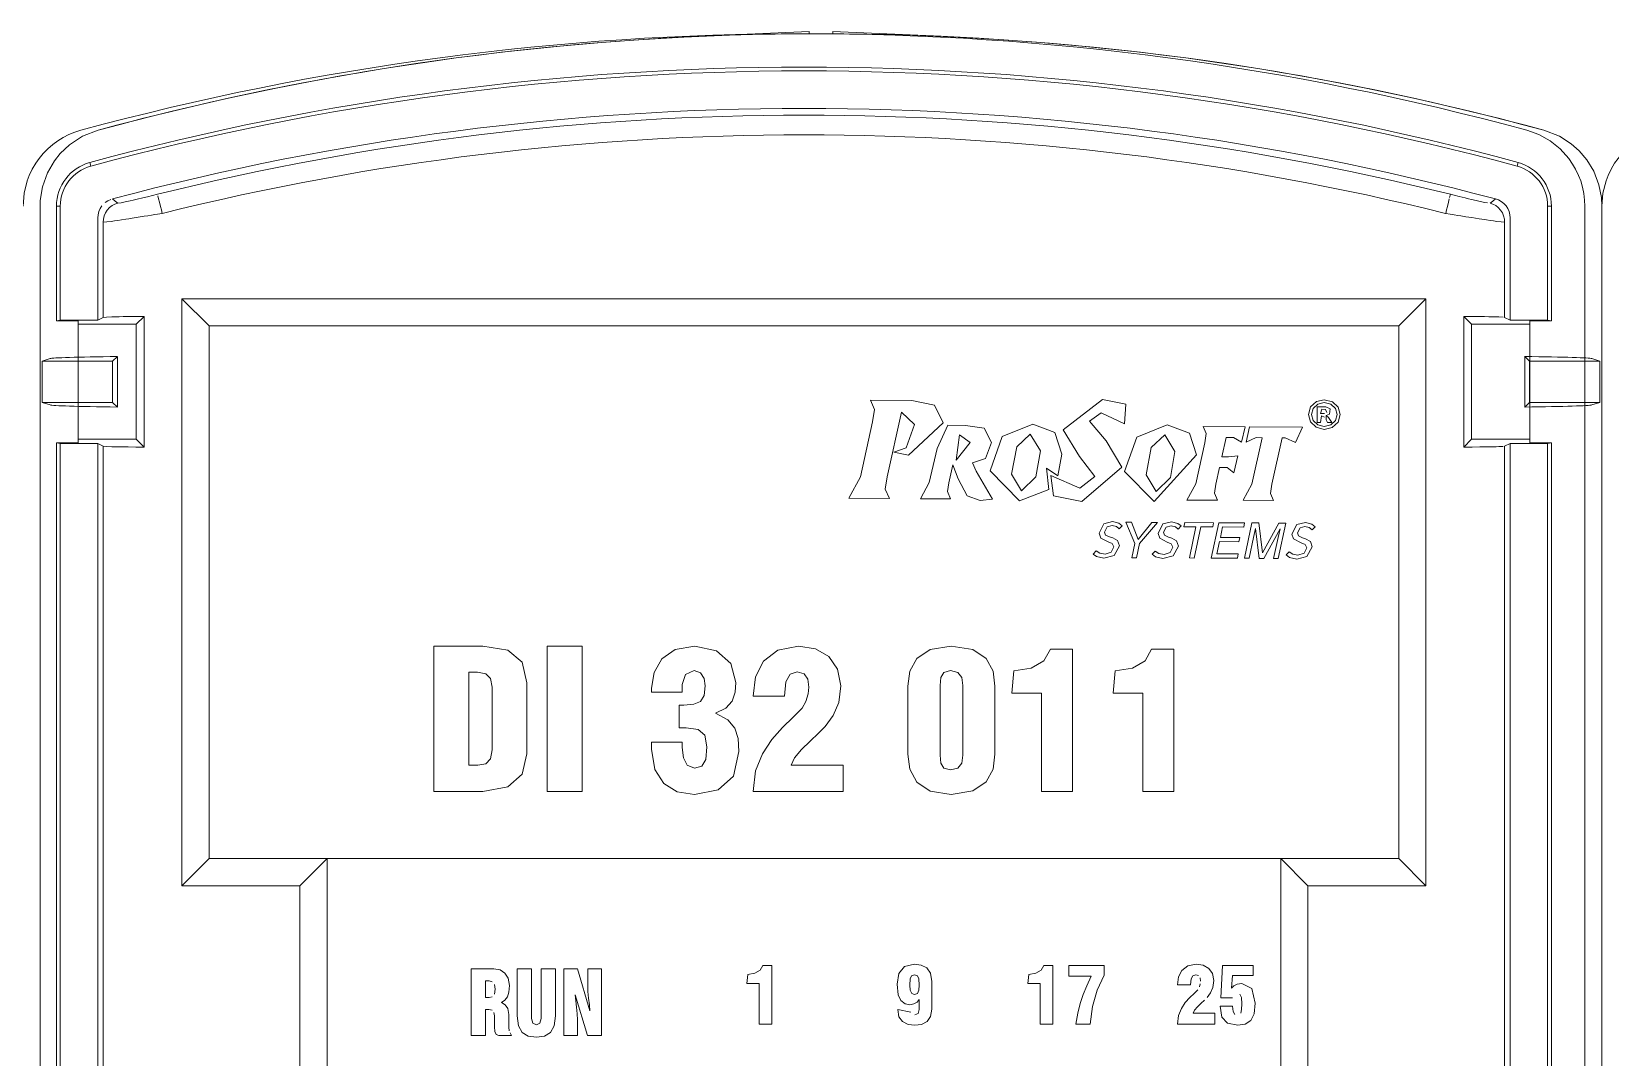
# Model space of a CAD drawing. Header units: millimetres. Extents: x -6000 to 26000, y -6000 to 26000.
# Drawn here: x 119.87 to 125.45, y -4531.38 to -4527.75 of the extents above; entities that cross this region are included whole.
import ezdxf

# ---------------------------------------------------------------- set-up
doc = ezdxf.new("R2010")
doc.units = ezdxf.units.MM
doc.header["$MEASUREMENT"] = 0
doc.layers.add('Чертеж и Рисунок_Ном._пера__1', color=7, linetype='Continuous', lineweight=15)
doc.layers.add('Чертеж и Рисунок_Ном._пера__7', color=7, linetype='Continuous', lineweight=15)

msp = doc.modelspace()

# ---------------------------------------------------------------- linework, layer by layer
at = {"layer": 'Чертеж и Рисунок_Ном._пера__1', "color": 7, "linetype": 'Continuous', "lineweight": 15, "flags": 128}
for points in [[(123.0639, -4529.068), (122.9846, -4529.0518), (122.8379, -4529.051), (122.8518, -4529.0838), (122.8454, -4529.1274), (122.8023, -4529.3214), (122.7611, -4529.3975), (122.9048, -4529.3982), (122.8905, -4529.3654), (122.8974, -4529.3219), (122.9474, -4529.0932)], [(123.7406, -4529.0655), (123.6579, -4529.0487), (123.5197, -4529.1556), (123.5776, -4529.2505)], [(124.3941, -4529.0749), (124.4151, -4529.0558)], [(124.3941, -4529.0749), (124.4151, -4529.0558)], [(124.4151, -4529.0558), (124.4428, -4529.0492)], [(124.4151, -4529.0558), (124.4428, -4529.0492)], [(124.4428, -4529.0595), (124.4201, -4529.065)], [(124.4428, -4529.0595), (124.4201, -4529.065)], [(124.4428, -4529.0492), (124.4711, -4529.0563)], [(124.4428, -4529.0492), (124.4711, -4529.0563)], [(124.4653, -4529.065), (124.4428, -4529.0595)], [(124.4653, -4529.065), (124.4428, -4529.0595)], [(124.4711, -4529.0563), (124.4916, -4529.0755)], [(124.4711, -4529.0563), (124.4916, -4529.0755)], [(122.9207, -4529.2348), (122.9727, -4529.2454), (123.0946, -4529.1306), (123.0639, -4529.068)], [(122.9474, -4529.0932), (122.9935, -4529.137), (122.9643, -4529.2191)], [(123.6713, -4529.1945), (123.6123, -4529.1253), (123.6535, -4529.0953)], [(123.6535, -4529.0953), (123.7367, -4529.1343), (123.7406, -4529.0655)], [(124.3939, -4529.1275), (124.3864, -4529.1014), (124.3941, -4529.0749)], [(124.3939, -4529.1275), (124.3864, -4529.1014), (124.3941, -4529.0749)], [(124.4037, -4529.0803), (124.3975, -4529.1015), (124.4036, -4529.1228), (124.4204, -4529.1384)], [(124.4037, -4529.0803), (124.3975, -4529.1015), (124.4036, -4529.1228), (124.4204, -4529.1384)], [(124.4201, -4529.065), (124.4037, -4529.0803)], [(124.4201, -4529.065), (124.4037, -4529.0803)], [(124.4172, -4529.1295), (124.4172, -4529.0739), (124.4293, -4529.0739), (124.4485, -4529.0741), (124.4636, -4529.0817)], [(124.4172, -4529.1295), (124.4172, -4529.0739), (124.4293, -4529.0739), (124.4485, -4529.0741), (124.4636, -4529.0817)], [(124.443, -4529.111), (124.4324, -4529.1067), (124.4293, -4529.1296), (124.4172, -4529.1295)], [(124.443, -4529.111), (124.4324, -4529.1067), (124.4293, -4529.1296), (124.4172, -4529.1295)], [(124.4474, -4529.0835), (124.4342, -4529.0827), (124.4293, -4529.098)], [(124.4474, -4529.0835), (124.4342, -4529.0827), (124.4293, -4529.098)], [(124.4293, -4529.098), (124.4435, -4529.098)], [(124.4293, -4529.098), (124.4435, -4529.098)], [(124.4515, -4529.0946), (124.4474, -4529.0835)], [(124.4515, -4529.0946), (124.4474, -4529.0835)], [(124.4612, -4529.1005), (124.4496, -4529.1053)], [(124.4612, -4529.1005), (124.4496, -4529.1053)], [(124.4636, -4529.0817), (124.4612, -4529.1005)], [(124.4636, -4529.0817), (124.4612, -4529.1005)], [(124.482, -4529.0806), (124.4653, -4529.065)], [(124.482, -4529.0806), (124.4653, -4529.065)], [(124.4657, -4529.1385), (124.4823, -4529.1229), (124.4883, -4529.102), (124.482, -4529.0806)], [(124.4657, -4529.1385), (124.4823, -4529.1229), (124.4883, -4529.102), (124.482, -4529.0806)], [(124.4916, -4529.0755), (124.4991, -4529.102), (124.4915, -4529.1283)], [(124.4916, -4529.0755), (124.4991, -4529.102), (124.4915, -4529.1283)], [(123.2398, -4529.15), (123.174, -4529.14), (123.1119, -4529.1397), (123.0734, -4529.222), (123.0455, -4529.3422), (123.0146, -4529.3993), (123.1209, -4529.3998), (123.1101, -4529.3741), (123.115, -4529.3426), (123.1295, -4529.2791), (123.1484, -4529.329), (123.18, -4529.389)], [(123.2443, -4529.257), (123.2662, -4529.2006), (123.2398, -4529.15)], [(123.4904, -4529.1646), (123.4116, -4529.136), (123.3039, -4529.1789)], [(123.3551, -4529.2163), (123.4031, -4529.1708)], [(123.4031, -4529.1708), (123.4391, -4529.2297), (123.4228, -4529.3225)], [(123.4604, -4529.2916), (123.5006, -4529.3183), (123.5149, -4529.2413), (123.4904, -4529.1646)], [(123.7794, -4529.1813), (123.7367, -4529.3029), (123.8411, -4529.4087), (123.9905, -4529.2437), (123.966, -4529.167)], [(123.8872, -4529.1383), (123.7794, -4529.1813)], [(123.8307, -4529.2187), (123.8787, -4529.1732)], [(123.8787, -4529.1732), (123.9147, -4529.2321), (123.8984, -4529.3249)], [(123.966, -4529.167), (123.8872, -4529.1383)], [(124.4144, -4529.1469), (124.3939, -4529.1275)], [(124.4144, -4529.1469), (124.3939, -4529.1275)], [(124.4428, -4529.1541), (124.4144, -4529.1469)], [(124.4428, -4529.1541), (124.4144, -4529.1469)], [(124.4204, -4529.1384), (124.4428, -4529.144)], [(124.4204, -4529.1384), (124.4428, -4529.144)], [(124.4428, -4529.144), (124.4657, -4529.1385)], [(124.4428, -4529.144), (124.4657, -4529.1385)], [(124.4709, -4529.1473), (124.4428, -4529.1541)], [(124.4709, -4529.1473), (124.4428, -4529.1541)], [(124.4915, -4529.1283), (124.4709, -4529.1473)], [(124.4915, -4529.1283), (124.4709, -4529.1473)], [(122.9643, -4529.2191), (122.9207, -4529.2348)], [(123.3039, -4529.1789), (123.2611, -4529.3006), (123.3655, -4529.4063), (123.4684, -4529.3668), (123.4604, -4529.2916)], [(123.4228, -4529.3225), (123.3726, -4529.3714), (123.3369, -4529.3125), (123.3551, -4529.2163)], [(123.5776, -4529.2505), (123.6317, -4529.3206), (123.5786, -4529.3625), (123.4761, -4529.3173), (123.4855, -4529.3887), (123.5856, -4529.4092), (123.7268, -4529.2879), (123.6713, -4529.1945)], [(123.8482, -4529.3737), (123.8125, -4529.3149), (123.8307, -4529.2187)], [(123.2123, -4529.3022), (123.1982, -4529.2724), (123.2443, -4529.257)], [(123.2699, -4529.4006), (123.2123, -4529.3022)], [(123.8984, -4529.3249), (123.8482, -4529.3737)], [(123.18, -4529.389), (123.2264, -4529.4056)], [(123.2264, -4529.4056), (123.2699, -4529.4006)], [(123.6929, -4529.5581), (123.6787, -4529.5522), (123.6521, -4529.5383), (123.6462, -4529.5215), (123.6637, -4529.4877)], [(123.6637, -4529.4877), (123.6935, -4529.4798)], [(123.6747, -4529.4993), (123.6653, -4529.5171), (123.6694, -4529.5277)], [(123.7074, -4529.4979), (123.6922, -4529.4941), (123.6747, -4529.4993)], [(123.6935, -4529.4798), (123.7167, -4529.4854)], [(123.7167, -4529.4854), (123.7281, -4529.4948), (123.7172, -4529.5056), (123.7074, -4529.4979)], [(123.9016, -4529.5592), (123.8873, -4529.5532), (123.8607, -4529.5393), (123.8548, -4529.5225), (123.8723, -4529.4887)], [(123.8723, -4529.4887), (123.9021, -4529.4808), (123.9253, -4529.4865), (123.9367, -4529.4958), (123.9258, -4529.5066), (123.916, -4529.4989)], [(123.8834, -4529.5004), (123.8739, -4529.5182), (123.878, -4529.5287)], [(123.916, -4529.4989), (123.9009, -4529.4951), (123.8834, -4529.5004)], [(124.3343, -4529.5417), (124.3284, -4529.5249), (124.3459, -4529.4911)], [(124.3459, -4529.4911), (124.3757, -4529.4832), (124.3989, -4529.4889)], [(124.3569, -4529.5028), (124.3475, -4529.5205), (124.3516, -4529.5311)], [(124.3744, -4529.4975), (124.3569, -4529.5028)], [(124.3896, -4529.5013), (124.3744, -4529.4975)], [(124.3989, -4529.4889), (124.4103, -4529.4982), (124.3994, -4529.509), (124.3896, -4529.5013)], [(123.6694, -4529.5277), (123.6831, -4529.5342), (123.6946, -4529.5376), (123.7113, -4529.5472), (123.7181, -4529.5658), (123.6992, -4529.5997)], [(123.6894, -4529.5888), (123.6983, -4529.5692), (123.6929, -4529.5581)], [(123.878, -4529.5287), (123.8918, -4529.5352), (123.9032, -4529.5387), (123.92, -4529.5482)], [(123.898, -4529.5899), (123.9069, -4529.5703), (123.9016, -4529.5592)], [(123.92, -4529.5482), (123.9267, -4529.5668), (123.9078, -4529.6008)], [(124.3751, -4529.5616), (124.3609, -4529.5556), (124.3343, -4529.5417)], [(124.3516, -4529.5311), (124.3653, -4529.5376), (124.3767, -4529.541), (124.3935, -4529.5506)], [(124.3716, -4529.5922), (124.3805, -4529.5726), (124.3751, -4529.5616)], [(124.3935, -4529.5506), (124.4003, -4529.5692), (124.3814, -4529.6032)], [(123.6378, -4529.6035), (123.6251, -4529.5949), (123.6362, -4529.5834)], [(123.6362, -4529.5834), (123.649, -4529.5922)], [(123.6992, -4529.5997), (123.6637, -4529.6096), (123.6378, -4529.6035)], [(123.649, -4529.5922), (123.6674, -4529.596)], [(123.6674, -4529.596), (123.6894, -4529.5888)], [(123.8464, -4529.6046), (123.8338, -4529.5959), (123.8448, -4529.5844)], [(123.8448, -4529.5844), (123.8577, -4529.5932)], [(123.9078, -4529.6008), (123.8723, -4529.6106), (123.8464, -4529.6046)], [(123.8577, -4529.5932), (123.8761, -4529.597)], [(123.8761, -4529.597), (123.898, -4529.5899)], [(124.3459, -4529.613), (124.32, -4529.607), (124.3073, -4529.5983), (124.3184, -4529.5868)], [(124.3184, -4529.5868), (124.3312, -4529.5956)], [(124.3312, -4529.5956), (124.3496, -4529.5994)], [(124.3814, -4529.6032), (124.3459, -4529.613)], [(124.3496, -4529.5994), (124.3716, -4529.5922)]]:
    msp.add_lwpolyline(points, dxfattribs=at)
for points in [[(124.4496, -4529.1053), (124.4579, -4529.1117), (124.4693, -4529.1298), (124.4543, -4529.1297), (124.4493, -4529.1206)], [(124.4496, -4529.1053), (124.4579, -4529.1117), (124.4693, -4529.1298), (124.4543, -4529.1297), (124.4493, -4529.1206)], [(123.141, -4529.2628), (123.1529, -4529.1733), (123.1904, -4529.201)], [(124.163, -4529.1449), (124.0145, -4529.1442), (124.0249, -4529.1687), (124.02, -4529.2014), (123.9881, -4529.3469), (123.9568, -4529.404), (124.0646, -4529.4045), (124.0542, -4529.38), (124.059, -4529.3473), (124.0717, -4529.2894), (124.0988, -4529.2895), (124.1226, -4529.3075), (124.1364, -4529.2481), (124.1044, -4529.2513), (124.0802, -4529.2512), (124.0958, -4529.1829), (124.1215, -4529.183), (124.1498, -4529.1995)], [(124.3656, -4529.1459), (124.3404, -4529.2004), (124.3044, -4529.1839), (124.2941, -4529.1838), (124.2576, -4529.3483), (124.2528, -4529.381), (124.2632, -4529.4055), (124.1555, -4529.405), (124.1867, -4529.3479), (124.2231, -4529.1835), (124.202, -4529.1834), (124.1659, -4529.1996), (124.1784, -4529.145)], [(123.7608, -4529.4827), (123.7841, -4529.543), (123.8328, -4529.483), (123.8526, -4529.4831), (123.7895, -4529.5577), (123.7788, -4529.608), (123.7619, -4529.6079), (123.7726, -4529.5576), (123.7412, -4529.4826)], [(123.9824, -4529.609), (123.9655, -4529.6089), (123.9889, -4529.4988), (123.9465, -4529.4986), (123.9496, -4529.4836), (124.0514, -4529.4841), (124.0483, -4529.4991), (124.0058, -4529.4989)], [(124.1354, -4529.6098), (124.0429, -4529.6093), (124.0695, -4529.4842), (124.1607, -4529.4847), (124.1576, -4529.4997), (124.0833, -4529.4993), (124.0753, -4529.536), (124.1438, -4529.5363), (124.1407, -4529.5513), (124.0722, -4529.551), (124.0629, -4529.5944), (124.1385, -4529.5948)], [(124.2109, -4529.4849), (124.224, -4529.5909), (124.2825, -4529.4853), (124.3065, -4529.4854), (124.2799, -4529.6105), (124.2635, -4529.6104), (124.2792, -4529.5365), (124.2865, -4529.5053), (124.2285, -4529.6102), (124.2118, -4529.6102), (124.199, -4529.5049), (124.1923, -4529.5361), (124.1766, -4529.61), (124.1602, -4529.6099), (124.1868, -4529.4848)]]:
    msp.add_lwpolyline(points, close=True, dxfattribs=at)
at = {"layer": 'Чертеж и Рисунок_Ном._пера__7', "color": 7, "linetype": 'Continuous', "lineweight": 15}
for p, q in [((122.2384, -4527.7641), (122.6213, -4527.7473)), ((122.6213, -4527.7473), (122.6213, -4527.7549)), ((122.7048, -4527.7473), (123.0878, -4527.7641)), ((122.7048, -4527.7549), (122.7048, -4527.7473)), ((120.0778, -4528.2103), (120.0813, -4528.2232)), ((125.1277, -4528.2103), (125.1241, -4528.2232)), ((119.9019, -4534.9602), (119.9019, -4528.3644)), ((119.9019, -4534.9602), (119.9019, -4528.3647)), ((119.9598, -4528.7704), (119.9598, -4528.3647)), ((119.9732, -4528.3647), (119.9598, -4528.3647)), ((119.9732, -4528.3647), (119.9732, -4528.7677)), ((125.2322, -4528.3647), (125.2322, -4528.7677)), ((125.2322, -4528.3647), (125.2456, -4528.3647)), ((125.2456, -4528.3647), (125.2456, -4528.7704)), ((125.3639, -4534.9602), (125.3639, -4528.3644)), ((125.4242, -4528.3644), (125.4242, -4534.9602)), ((125.4242, -4528.3644), (125.4242, -4534.9602)), ((125.4242, -4534.9184), (125.4242, -4528.3647)), ((120.1059, -4528.7677), (120.1059, -4528.4063)), ((120.1251, -4528.4211), (120.1251, -4528.7581)), ((125.0804, -4528.7581), (125.0804, -4528.4211)), ((125.0996, -4528.7677), (125.0996, -4528.4063)), ((120.4033, -4528.6921), (124.8022, -4528.6921)), ((120.4033, -4528.6921), (120.4997, -4528.7884)), ((120.4033, -4530.768), (120.4033, -4528.6921)), ((124.7058, -4528.7884), (124.8022, -4528.6921)), ((124.8022, -4528.6921), (124.8022, -4530.768)), ((119.9732, -4528.7677), (119.9598, -4528.7704)), ((120.0363, -4528.7704), (119.9598, -4528.7704)), ((120.1059, -4528.7677), (119.9732, -4528.7677)), ((120.0363, -4528.7826), (120.0363, -4528.7704)), ((120.2421, -4528.7826), (120.0363, -4528.7826)), ((120.0363, -4529.189), (120.0363, -4528.7826)), ((120.1251, -4528.7581), (120.1059, -4528.7677)), ((120.2421, -4528.7826), (120.2699, -4528.7548)), ((120.2421, -4528.7826), (120.2421, -4529.189)), ((120.2699, -4528.7548), (120.2699, -4529.2169)), ((124.9355, -4529.2169), (124.9355, -4528.7548)), ((124.9355, -4528.7548), (124.9634, -4528.7826)), ((124.9634, -4528.7826), (125.1691, -4528.7826)), ((124.9634, -4529.189), (124.9634, -4528.7826)), ((125.0996, -4528.7677), (125.0804, -4528.7581)), ((125.2322, -4528.7677), (125.0996, -4528.7677)), ((125.1691, -4528.7704), (125.1691, -4528.7826)), ((125.2456, -4528.7704), (125.1691, -4528.7704)), ((125.1691, -4528.7826), (125.1691, -4529.189)), ((125.2456, -4528.7704), (125.2322, -4528.7677)), ((124.7058, -4528.7884), (120.4997, -4528.7884)), ((120.4997, -4528.7884), (120.4997, -4530.6716)), ((124.7058, -4530.6716), (124.7058, -4528.7884)), ((120.1583, -4528.9131), (120.175, -4528.8964)), ((120.175, -4528.8964), (120.175, -4529.0752)), ((125.1512, -4528.8964), (125.1512, -4529.0752)), ((125.1512, -4528.8964), (125.1679, -4528.9131)), ((119.9092, -4528.9131), (119.937, -4528.9039)), ((119.9092, -4528.9131), (119.9092, -4529.0585)), ((120.1583, -4528.9131), (119.9092, -4528.9131)), ((120.1583, -4528.9131), (120.1583, -4529.0585)), ((125.4169, -4528.9131), (125.1679, -4528.9131)), ((125.1679, -4529.0585), (125.1679, -4528.9131)), ((125.4169, -4528.9131), (125.3892, -4528.9039)), ((125.4169, -4528.9131), (125.4169, -4529.0585)), ((119.937, -4529.0678), (119.9092, -4529.0585)), ((119.9092, -4529.0585), (120.1583, -4529.0585)), ((120.1583, -4529.0585), (120.175, -4529.0752)), ((125.1679, -4529.0585), (125.1512, -4529.0752)), ((125.1679, -4529.0585), (125.4169, -4529.0585)), ((125.3892, -4529.0678), (125.4169, -4529.0585)), ((119.9598, -4529.2013), (119.9598, -4533.7919)), ((119.9732, -4529.2039), (119.9598, -4529.2013)), ((120.0363, -4529.2013), (119.9598, -4529.2013)), ((120.1059, -4529.2039), (119.9732, -4529.2039)), ((119.9732, -4529.2039), (119.9732, -4533.7892)), ((120.2421, -4529.189), (120.0363, -4529.189)), ((120.0363, -4529.189), (120.0363, -4529.2013)), ((120.1059, -4529.2039), (120.1251, -4529.2135)), ((120.1059, -4533.7892), (120.1059, -4529.2039)), ((120.1251, -4529.2135), (120.1251, -4533.7796)), ((120.2699, -4529.2169), (120.2421, -4529.189)), ((124.9355, -4529.2169), (124.9634, -4529.189)), ((124.9634, -4529.189), (125.1691, -4529.189)), ((125.0996, -4529.2039), (125.0804, -4529.2135)), ((125.0804, -4533.7796), (125.0804, -4529.2135)), ((125.2322, -4529.2039), (125.0996, -4529.2039)), ((125.0996, -4533.7892), (125.0996, -4529.2039)), ((125.1691, -4529.2013), (125.1691, -4529.189)), ((125.2456, -4529.2013), (125.1691, -4529.2013)), ((125.2456, -4529.2013), (125.2322, -4529.2039)), ((125.2322, -4533.7892), (125.2322, -4529.2039)), ((125.2456, -4529.2013), (125.2456, -4533.7919)), ((120.4033, -4530.768), (120.4997, -4530.6716)), ((120.4997, -4530.6716), (120.917, -4530.6716)), ((120.7249, -4530.6716), (124.4806, -4530.6716)), ((120.8206, -4530.768), (120.917, -4530.6716)), ((120.917, -4530.6716), (120.917, -4534.5664)), ((120.917, -4530.6716), (124.2885, -4530.6716)), ((124.2885, -4530.6716), (124.7058, -4530.6716)), ((124.2885, -4530.6716), (124.3849, -4530.768)), ((124.2885, -4534.5664), (124.2885, -4530.6716)), ((124.7058, -4530.6716), (124.8022, -4530.768)), ((120.8206, -4530.768), (120.4033, -4530.768)), ((120.8206, -4534.6628), (120.8206, -4530.768)), ((124.8022, -4530.768), (124.3849, -4530.768)), ((124.3849, -4530.768), (124.3849, -4534.6628))]:
    msp.add_line(p, q, dxfattribs=at)
at = {"layer": 'Чертеж и Рисунок_Ном._пера__7', "color": 7, "linetype": 'Continuous', "lineweight": 15, "flags": 128}
for points in [[(120.0465, -4528.0963), (120.0249, -4528.1032), (120.0039, -4528.1117), (119.9836, -4528.122), (119.9643, -4528.1339), (119.9473, -4528.1463), (119.929, -4528.1621), (119.9131, -4528.1783), (119.8986, -4528.1958), (119.8865, -4528.213), (119.8742, -4528.2338), (119.8637, -4528.2558), (119.8562, -4528.2755), (119.8453, -4528.3193), (119.8416, -4528.3644)], [(120.1068, -4528.0963), (120.0524, -4528.1175), (120.0064, -4528.1473), (119.9734, -4528.1783), (119.953, -4528.2039), (119.9278, -4528.2473), (119.9104, -4528.2964), (119.9027, -4528.3445), (119.9019, -4528.3644)], [(125.159, -4528.0963), (125.2016, -4528.1118), (125.2412, -4528.1339), (125.2766, -4528.1622), (125.3069, -4528.1958), (125.3207, -4528.2157), (125.3313, -4528.2338), (125.3418, -4528.2558), (125.3493, -4528.2755), (125.3556, -4528.2973), (125.3602, -4528.3195), (125.3631, -4528.3435), (125.3639, -4528.3644)], [(125.2193, -4528.0963), (125.2742, -4528.1177), (125.3156, -4528.144), (125.3437, -4528.1688), (125.3713, -4528.2012), (125.3955, -4528.2413), (125.4139, -4528.2894), (125.4226, -4528.3345), (125.4242, -4528.3644)], [(125.6291, -4528.0963), (125.6075, -4528.1032), (125.5865, -4528.1117), (125.5663, -4528.122), (125.5469, -4528.1339), (125.5299, -4528.1463), (125.5116, -4528.1621), (125.4957, -4528.1783), (125.4812, -4528.1958), (125.4691, -4528.213), (125.4568, -4528.2338), (125.4463, -4528.2558), (125.4388, -4528.2755), (125.4279, -4528.3193), (125.4242, -4528.3644)], [(120.1768, -4528.3539), (120.1672, -4528.3465), (120.1575, -4528.3391)], [(120.1768, -4528.3539), (120.1891, -4528.3525), (120.2032, -4528.3497), (120.2201, -4528.346), (120.2309, -4528.3435), (120.2457, -4528.3401), (120.2649, -4528.3355), (120.2819, -4528.3314), (120.2993, -4528.3271), (120.3168, -4528.3228)], [(120.3208, -4528.3387), (120.3182, -4528.3282)], [(120.3336, -4528.3902), (120.3306, -4528.3782), (120.3276, -4528.3659), (120.3237, -4528.3503), (120.3208, -4528.3387)], [(124.8847, -4528.3387), (124.8818, -4528.3503), (124.8779, -4528.3659), (124.8749, -4528.3782), (124.8719, -4528.3902)], [(124.8886, -4528.3228), (124.8857, -4528.3346)], [(124.8886, -4528.3228), (124.9017, -4528.326), (124.9196, -4528.3304), (124.9298, -4528.3329), (124.9405, -4528.3355), (124.9526, -4528.3384), (124.9631, -4528.3408), (124.9793, -4528.3446), (124.9941, -4528.3479), (125.0098, -4528.3513), (125.02, -4528.3532)], [(125.048, -4528.3391), (125.0383, -4528.3465), (125.0287, -4528.3539)], [(125.048, -4528.3391), (125.0586, -4528.3429), (125.0686, -4528.3484), (125.0775, -4528.3555), (125.0852, -4528.3639), (125.0914, -4528.3735), (125.0959, -4528.3839), (125.0986, -4528.395), (125.0996, -4528.4063)], [(120.1059, -4528.4063), (120.1068, -4528.395), (120.1096, -4528.3839), (120.1141, -4528.3735), (120.1203, -4528.3639)], [(120.1251, -4528.4211), (120.1259, -4528.4103), (120.1286, -4528.3993), (120.1332, -4528.3886), (120.1395, -4528.3787), (120.1475, -4528.37), (120.1566, -4528.3629), (120.1666, -4528.3575), (120.1768, -4528.3539)], [(120.1251, -4528.4211), (120.1378, -4528.4204), (120.1533, -4528.4185), (120.1645, -4528.4169), (120.1768, -4528.4152), (120.1896, -4528.4133), (120.2056, -4528.4108), (120.2158, -4528.4093), (120.2276, -4528.4074), (120.241, -4528.4053), (120.2563, -4528.4028), (120.27, -4528.4006), (120.2832, -4528.3985), (120.2956, -4528.3965), (120.3071, -4528.3946), (120.3174, -4528.3929), (120.3336, -4528.3902)], [(120.1319, -4528.3521), (120.1414, -4528.3457), (120.1517, -4528.341)], [(124.8719, -4528.3902), (124.8876, -4528.3928), (124.9019, -4528.3952), (124.9148, -4528.3973), (124.926, -4528.3991), (124.9433, -4528.4019), (124.9644, -4528.4053), (124.9779, -4528.4074), (124.9897, -4528.4093), (124.9999, -4528.4108), (125.0158, -4528.4133), (125.0287, -4528.4152), (125.0409, -4528.4169), (125.0522, -4528.4185), (125.0677, -4528.4204), (125.0793, -4528.4212)], [(125.0804, -4528.4211), (125.0795, -4528.4103), (125.0769, -4528.3993), (125.0723, -4528.3886), (125.0659, -4528.3787), (125.058, -4528.37), (125.0488, -4528.3629), (125.0389, -4528.3575), (125.0287, -4528.3539)], [(120.1251, -4528.7581), (120.137, -4528.757), (120.1553, -4528.7563), (120.1672, -4528.756), (120.1809, -4528.7558), (120.1962, -4528.7555), (120.213, -4528.7553), (120.2404, -4528.755), (120.2699, -4528.7548)], [(124.9355, -4528.7548), (124.9651, -4528.755), (124.9925, -4528.7553), (125.0092, -4528.7555), (125.0245, -4528.7558), (125.0382, -4528.756), (125.0502, -4528.7563), (125.0603, -4528.7567), (125.0746, -4528.7574)], [(120.1251, -4529.2135), (120.137, -4529.2146), (120.1553, -4529.2153), (120.1672, -4529.2156), (120.1809, -4529.2159), (120.1962, -4529.2162), (120.213, -4529.2164), (120.2404, -4529.2167), (120.2699, -4529.2169)], [(124.9355, -4529.2169), (124.9651, -4529.2167), (124.9925, -4529.2164), (125.0092, -4529.2162), (125.0245, -4529.2159), (125.0382, -4529.2156), (125.0502, -4529.2153), (125.0603, -4529.215), (125.0746, -4529.2143)], [(121.5555, -4529.9344), (121.467, -4529.9208), (121.2946, -4529.9208), (121.2946, -4530.4342)], [(121.607, -4529.9768), (121.5555, -4529.9344)], [(122.1475, -4529.9331), (122.1, -4529.966), (122.0727, -4530.0134)], [(122.217, -4529.9208), (122.1475, -4529.9331)], [(122.293, -4529.937), (122.217, -4529.9208)], [(122.3438, -4529.9816), (122.293, -4529.937)], [(122.5101, -4529.935), (122.4602, -4529.9735)], [(122.5838, -4529.9208), (122.5101, -4529.935)], [(122.6436, -4529.9302), (122.5838, -4529.9208)], [(122.6909, -4529.9576), (122.6436, -4529.9302)], [(122.722, -4530.0016), (122.6909, -4529.9576)], [(123.049, -4529.9326), (123.0023, -4529.9642)], [(123.1229, -4529.9208), (123.049, -4529.9326)], [(123.1999, -4529.9327), (123.1229, -4529.9208)], [(123.2474, -4529.9644), (123.1999, -4529.9327)], [(123.4425, -4530.4342), (123.5526, -4530.4342), (123.5526, -4529.9316), (123.474, -4529.9316), (123.4511, -4529.9727)], [(123.8007, -4530.4342), (123.9108, -4530.4342), (123.9108, -4529.9316), (123.8322, -4529.9316), (123.8093, -4529.9727), (123.764, -4529.9989)], [(121.4183, -4530.0131), (121.4484, -4530.0131), (121.4776, -4530.0182)], [(121.4778, -4530.3367), (121.4491, -4530.3419), (121.4183, -4530.3419), (121.4183, -4530.0131)], [(121.6067, -4530.3732), (121.6235, -4530.3012), (121.6235, -4530.0509), (121.607, -4529.9768)], [(122.0727, -4530.0134), (122.064, -4530.0695), (122.064, -4530.0838), (122.1726, -4530.0838)], [(122.1841, -4530.0207), (122.2148, -4530.0073)], [(122.2148, -4530.0073), (122.2372, -4530.0152)], [(122.3594, -4530.084), (122.3621, -4530.0488), (122.3438, -4529.9816)], [(122.4602, -4529.9735), (122.4318, -4530.0297)], [(122.554, -4530.0198), (122.5788, -4530.0116)], [(122.5788, -4530.0116), (122.6037, -4530.0183)], [(122.7332, -4530.061), (122.722, -4530.0016)], [(122.9777, -4530.0092), (122.9706, -4530.0617)], [(123.0023, -4529.9642), (122.9777, -4530.0092)], [(123.0869, -4530.0311), (123.0979, -4530.0134)], [(123.0979, -4530.0134), (123.1215, -4530.0073)], [(123.1215, -4530.0073), (123.1472, -4530.0134)], [(123.1472, -4530.0134), (123.1606, -4530.0311), (123.1644, -4530.0595), (123.1644, -4530.3062), (123.1606, -4530.3347), (123.1472, -4530.3523)], [(123.2714, -4530.0095), (123.2474, -4529.9644)], [(123.2714, -4530.3557), (123.2781, -4530.3033), (123.2781, -4530.0617), (123.2714, -4530.0095)], [(123.4058, -4529.9989), (123.3453, -4530.0081), (123.3374, -4530.0874), (123.4425, -4530.0874), (123.4425, -4530.4342)], [(123.4511, -4529.9727), (123.4058, -4529.9989)], [(123.764, -4529.9989), (123.7035, -4530.0081), (123.6956, -4530.0874), (123.8007, -4530.0874), (123.8007, -4530.4342)], [(121.4776, -4530.0182), (121.4945, -4530.0351)], [(121.4945, -4530.0351), (121.4998, -4530.066), (121.4998, -4530.2876), (121.4945, -4530.3195)], [(122.1726, -4530.0838), (122.1726, -4530.0567), (122.1841, -4530.0207)], [(122.2372, -4530.0152), (122.2496, -4530.035)], [(122.2496, -4530.035), (122.2534, -4530.061), (122.2495, -4530.0958)], [(122.4318, -4530.0297), (122.4229, -4530.0974), (122.5344, -4530.0974), (122.5392, -4530.0472)], [(122.5392, -4530.0472), (122.554, -4530.0198)], [(122.6037, -4530.0183), (122.6161, -4530.037)], [(122.6161, -4530.037), (122.6195, -4530.0653)], [(122.6195, -4530.0653), (122.6174, -4530.089)], [(122.7257, -4530.12), (122.7332, -4530.061)], [(122.9706, -4530.0617), (122.9706, -4530.3033), (122.9777, -4530.3559)], [(123.0869, -4530.3347), (123.0843, -4530.3062), (123.0843, -4530.0595), (123.0869, -4530.0311)], [(122.2495, -4530.0958), (122.2365, -4530.1164), (122.2133, -4530.1263)], [(122.3271, -4530.1404), (122.3489, -4530.1152)], [(122.3489, -4530.1152), (122.3594, -4530.084)], [(122.6174, -4530.089), (122.61, -4530.1159), (122.5959, -4530.1396)], [(122.7059, -4530.1663), (122.7257, -4530.12)], [(122.2133, -4530.1263), (122.1784, -4530.1289), (122.1612, -4530.1289), (122.1612, -4530.2097), (122.1862, -4530.2097), (122.2292, -4530.2152)], [(122.2906, -4530.1575), (122.3271, -4530.1404)], [(122.3336, -4530.1808), (122.2906, -4530.1575)], [(122.3586, -4530.2102), (122.3336, -4530.1808)], [(122.5645, -4530.1714), (122.5273, -4530.2079)], [(122.5959, -4530.1396), (122.5645, -4530.1714)], [(122.6774, -4530.2054), (122.7059, -4530.1663)], [(122.2292, -4530.2152), (122.2524, -4530.2357)], [(122.2524, -4530.2357), (122.2592, -4530.2769)], [(122.3701, -4530.2471), (122.3586, -4530.2102)], [(122.5273, -4530.2079), (122.4893, -4530.2507)], [(122.5936, -4530.2864), (122.6243, -4530.2567), (122.6545, -4530.2289)], [(122.6545, -4530.2289), (122.6774, -4530.2054)], [(122.1766, -4530.3152), (122.1726, -4530.279), (122.1726, -4530.2597), (122.064, -4530.2597), (122.064, -4530.2847), (122.0753, -4530.3568)], [(122.2592, -4530.2769), (122.2554, -4530.321)], [(122.3728, -4530.2933), (122.3701, -4530.2471)], [(122.4893, -4530.2507), (122.4558, -4530.3016)], [(122.569, -4530.3156), (122.5936, -4530.2864)], [(121.4945, -4530.3195), (121.4778, -4530.3367)], [(122.1902, -4530.3422), (122.1766, -4530.3152)], [(122.2155, -4530.3527), (122.1902, -4530.3422)], [(122.2418, -4530.3453), (122.2155, -4530.3527)], [(122.2554, -4530.321), (122.2418, -4530.3453)], [(122.3538, -4530.3803), (122.3728, -4530.2933)], [(122.4229, -4530.4342), (122.7418, -4530.4342), (122.7418, -4530.3419), (122.5573, -4530.3419), (122.569, -4530.3156)], [(122.4558, -4530.3016), (122.432, -4530.3622)], [(123.1472, -4530.3523), (123.1215, -4530.3584), (123.0979, -4530.3523), (123.0869, -4530.3347)], [(121.2946, -4530.4342), (121.467, -4530.4342), (121.5552, -4530.4185), (121.6067, -4530.3732)], [(122.0753, -4530.3568), (122.1068, -4530.4067)], [(122.2999, -4530.4294), (122.3538, -4530.3803)], [(122.432, -4530.3622), (122.4229, -4530.4342)], [(122.9777, -4530.3559), (123.0023, -4530.4012)], [(123.0023, -4530.4012), (123.049, -4530.433)], [(123.1999, -4530.4329), (123.2474, -4530.4009)], [(123.2474, -4530.4009), (123.2714, -4530.3557)], [(122.1068, -4530.4067), (122.1548, -4530.4356)], [(122.1548, -4530.4356), (122.2155, -4530.4449)], [(122.2155, -4530.4449), (122.2999, -4530.4294)], [(123.049, -4530.433), (123.1229, -4530.4449)], [(123.1229, -4530.4449), (123.1999, -4530.4329)], [(121.5281, -4531.0656), (121.5061, -4531.0619), (121.4263, -4531.0619), (121.4263, -4531.2977), (121.4771, -4531.2977), (121.4771, -4531.2057)], [(121.5573, -4531.0954), (121.5457, -4531.0769), (121.5281, -4531.0656)], [(121.5891, -4531.0619), (121.5891, -4531.2281), (121.5936, -4531.2639)], [(121.644, -4531.2544), (121.6398, -4531.2372), (121.6398, -4531.0619), (121.5891, -4531.0619)], [(121.7198, -4531.2638), (121.7243, -4531.2281), (121.7243, -4531.0619), (121.6736, -4531.0619), (121.6736, -4531.2372), (121.6694, -4531.2543)], [(121.7536, -4531.0619), (121.7536, -4531.2977), (121.802, -4531.2977), (121.802, -4531.2419), (121.8011, -4531.221)], [(121.8415, -4531.1652), (121.8442, -4531.1886), (121.846, -4531.21), (121.8026, -4531.0619), (121.7536, -4531.0619)], [(121.7958, -4531.1749), (121.7935, -4531.1542), (121.8375, -4531.2977), (121.8865, -4531.2977), (121.8865, -4531.0619), (121.8381, -4531.0619), (121.8381, -4531.1207), (121.8391, -4531.1419)], [(122.4476, -4531.0669), (122.4289, -4531.0777)], [(122.444, -4531.257), (122.4894, -4531.257), (122.4894, -4531.05), (122.457, -4531.05), (122.4476, -4531.0669)], [(122.994, -4531.0456), (122.9584, -4531.0542), (122.9388, -4531.0784)], [(123.0176, -4531.0485), (122.994, -4531.0456)], [(123.0505, -4531.0772), (123.0372, -4531.0585), (123.0176, -4531.0485)], [(123.4413, -4531.0669), (123.4227, -4531.0777)], [(123.4378, -4531.257), (123.4831, -4531.257), (123.4831, -4531.05), (123.4507, -4531.05), (123.4413, -4531.0669)], [(123.6399, -4531.1368), (123.6639, -4531.0844), (123.6639, -4531.05), (123.539, -4531.05), (123.539, -4531.088), (123.6188, -4531.088), (123.603, -4531.1219)], [(123.9392, -4531.0673), (123.9275, -4531.0904)], [(123.9597, -4531.0514), (123.9392, -4531.0673)], [(123.9901, -4531.0456), (123.9597, -4531.0514)], [(124.0147, -4531.0494), (123.9901, -4531.0456)], [(124.0342, -4531.0607), (124.0147, -4531.0494)], [(124.047, -4531.0789), (124.0342, -4531.0607)], [(124.1184, -4531.0853), (124.1906, -4531.0853), (124.1906, -4531.05), (124.0822, -4531.05), (124.0763, -4531.1639), (124.1184, -4531.1639)], [(121.4771, -4531.1043), (121.4897, -4531.1043), (121.5008, -4531.1073)], [(121.5009, -4531.1605), (121.49, -4531.1634), (121.4771, -4531.1634), (121.4771, -4531.1043)], [(121.5081, -4531.1168), (121.5108, -4531.1338), (121.5081, -4531.1509)], [(121.5615, -4531.1213), (121.5573, -4531.0954)], [(121.5598, -4531.1443), (121.5615, -4531.1213)], [(122.4289, -4531.0777), (122.404, -4531.0815), (122.4007, -4531.1142), (122.444, -4531.1142), (122.444, -4531.257)], [(122.9388, -4531.0784), (122.9327, -4531.1162), (122.9363, -4531.1533)], [(122.9775, -4531.1195), (122.9787, -4531.0975)], [(122.9789, -4531.1371), (122.9775, -4531.1195)], [(122.9787, -4531.0975), (122.9835, -4531.0864)], [(122.9835, -4531.0864), (122.994, -4531.0833)], [(122.994, -4531.0833), (123.0042, -4531.0865)], [(123.0042, -4531.0865), (123.0093, -4531.0978)], [(123.0093, -4531.0978), (123.0107, -4531.1195)], [(123.0107, -4531.1195), (123.0093, -4531.1371)], [(123.0508, -4531.2306), (123.0555, -4531.2049), (123.0555, -4531.1065), (123.0505, -4531.0772)], [(123.4227, -4531.0777), (123.3977, -4531.0815), (123.3945, -4531.1142), (123.4378, -4531.1142), (123.4378, -4531.257)], [(123.603, -4531.1219), (123.5898, -4531.1532)], [(123.9275, -4531.0904), (123.9238, -4531.1183), (123.9697, -4531.1183), (123.9717, -4531.0976), (123.9778, -4531.0864)], [(123.9778, -4531.0864), (123.988, -4531.083)], [(123.988, -4531.083), (123.9983, -4531.0857)], [(124.0039, -4531.1148), (124.0009, -4531.1259)], [(124.0034, -4531.0934), (124.0048, -4531.105)], [(124.0404, -4531.1467), (124.0485, -4531.1276)], [(124.0516, -4531.1033), (124.047, -4531.0789)], [(124.0485, -4531.1276), (124.0516, -4531.1033)], [(124.123, -4531.1219), (124.1146, -4531.1301), (124.1184, -4531.0853)], [(124.1508, -4531.1136), (124.1344, -4531.1159), (124.123, -4531.1219)], [(124.1862, -4531.1313), (124.1508, -4531.1136)], [(121.5328, -4531.1811), (121.5456, -4531.1725)], [(121.5557, -4531.2024), (121.5464, -4531.1887), (121.5328, -4531.1811)], [(121.5456, -4531.1725), (121.5545, -4531.1608)], [(121.5545, -4531.1608), (121.5598, -4531.1443)], [(121.8011, -4531.221), (121.7987, -4531.1979), (121.7958, -4531.1749)], [(121.8391, -4531.1419), (121.8415, -4531.1652)], [(122.9363, -4531.1533), (122.9459, -4531.1737)], [(122.9459, -4531.1737), (122.9601, -4531.1853)], [(122.9601, -4531.1853), (122.9772, -4531.189)], [(122.9772, -4531.189), (122.9919, -4531.1862)], [(122.994, -4531.1527), (122.984, -4531.1486), (122.9789, -4531.1371)], [(122.9919, -4531.1862), (123.0029, -4531.1792)], [(123.0042, -4531.1486), (122.994, -4531.1527)], [(123.0029, -4531.1792), (123.0107, -4531.1698), (123.0107, -4531.2057), (123.007, -4531.2197)], [(123.0093, -4531.1371), (123.0042, -4531.1486)], [(123.5791, -4531.1845), (123.5707, -4531.2183)], [(123.5898, -4531.1532), (123.5791, -4531.1845)], [(123.6229, -4531.1951), (123.6399, -4531.1368)], [(123.9511, -4531.1814), (123.9374, -4531.2024)], [(123.9668, -4531.1638), (123.9511, -4531.1814)], [(123.9821, -4531.1488), (123.9668, -4531.1638)], [(123.9951, -4531.1357), (123.9821, -4531.1488)], [(123.9941, -4531.1961), (124.0067, -4531.1839)], [(124.0067, -4531.1839), (124.0192, -4531.1724)], [(124.0286, -4531.1628), (124.0404, -4531.1467)], [(124.1443, -4531.1518), (124.1497, -4531.1631)], [(124.1497, -4531.1631), (124.1514, -4531.1851), (124.1505, -4531.2055)], [(124.1942, -4531.2208), (124.1982, -4531.1834), (124.1862, -4531.1313)], [(121.4771, -4531.2057), (121.4882, -4531.2057), (121.5005, -4531.2082)], [(121.5067, -4531.2158), (121.5084, -4531.2284), (121.5084, -4531.2671), (121.5095, -4531.2831)], [(121.5606, -4531.2814), (121.5592, -4531.2681), (121.5592, -4531.2231), (121.5557, -4531.2024)], [(122.9342, -4531.2057), (122.9388, -4531.2313), (122.9515, -4531.2486)], [(122.9808, -4531.2155), (122.9342, -4531.2057)], [(123.007, -4531.2197), (122.9954, -4531.2246)], [(123.0379, -4531.2481), (123.0508, -4531.2306)], [(123.5707, -4531.2183), (123.5647, -4531.257), (123.6144, -4531.257)], [(123.6144, -4531.257), (123.6229, -4531.1951)], [(123.9238, -4531.257), (124.0551, -4531.257), (124.0551, -4531.219), (123.9792, -4531.219), (123.984, -4531.2081)], [(123.9275, -4531.2273), (123.9238, -4531.257)], [(123.9374, -4531.2024), (123.9275, -4531.2273)], [(123.984, -4531.2081), (123.9941, -4531.1961)], [(124.1203, -4531.213), (124.1184, -4531.1934), (124.074, -4531.1934), (124.0804, -4531.2325)], [(124.0804, -4531.2325), (124.1008, -4531.2545)], [(124.1258, -4531.2232), (124.1203, -4531.213)], [(124.1505, -4531.2055), (124.1476, -4531.2181)], [(124.1824, -4531.2448), (124.1942, -4531.2208)], [(121.5095, -4531.2831), (121.514, -4531.2938)], [(121.514, -4531.2938), (121.5237, -4531.2977), (121.5683, -4531.2977), (121.564, -4531.2882)], [(121.5936, -4531.2639), (121.6067, -4531.2871)], [(121.6067, -4531.2871), (121.6278, -4531.2995)], [(121.6694, -4531.2543), (121.6566, -4531.2599), (121.644, -4531.2544)], [(121.6852, -4531.2995), (121.7065, -4531.2869)], [(121.7065, -4531.2869), (121.7198, -4531.2638)], [(122.9515, -4531.2486), (122.9708, -4531.2583)], [(122.9708, -4531.2583), (122.9954, -4531.2614), (123.0188, -4531.2582)], [(123.0188, -4531.2582), (123.0379, -4531.2481)], [(124.1008, -4531.2545), (124.1367, -4531.2614)], [(124.1367, -4531.2614), (124.1631, -4531.2576)], [(124.1631, -4531.2576), (124.1824, -4531.2448)], [(121.6278, -4531.2995), (121.6566, -4531.3032)], [(121.6566, -4531.3032), (121.6852, -4531.2995)]]:
    msp.add_lwpolyline(points, dxfattribs=at)
msp.add_lwpolyline([(121.8187, -4529.9208), (121.695, -4529.9208), (121.695, -4530.4342), (121.8187, -4530.4342)], close=True, dxfattribs=at)
at = {"layer": 'Чертеж и Рисунок_Ном._пера__7', "color": 7, "linetype": 'Continuous', "lineweight": 15}
for centre, radius, start, end in [((122.6027, -4537.4918), 9.737, 74.77978, 105.22022), ((122.6631, -4537.4918), 9.737, 90, 105.22022), ((122.6631, -4537.4918), 9.737, 92.5, 105.21846), ((122.6631, -4537.4918), 9.737, 74.77978, 90), ((122.6631, -4537.4918), 9.737, 74.78154, 87.5), ((122.6027, -4537.4918), 9.6188, 74.78154, 105.21846), ((122.6027, -4537.4918), 9.6054, 74.78154, 105.21846), ((122.6027, -4537.5196), 9.5005, 75.08546, 104.91454), ((122.6027, -4537.5196), 9.4766, 76.04186, 103.95814), ((122.6027, -4537.5196), 9.4071, 76.04185, 103.95815), ((120.1198, -4528.3647), 0.16, 105.2185, 180), ((120.1198, -4528.3647), 0.1466, 105.2185, 180), ((125.0857, -4528.3647), 0.1466, 0, 74.7815), ((125.0857, -4528.3647), 0.16, 0, 74.7815)]:
    msp.add_arc(centre, radius, start, end, dxfattribs=at)
for centre, start_param, end_param in [((120.4926, -4528.9044), 2.178367, 3.089233), ((124.8335, -4528.9044), 0.05236, 0.963226), ((120.4926, -4529.0672), 3.193953, 4.104819), ((124.8335, -4529.0672), 5.319959, 6.230825)]:
    msp.add_ellipse(centre, major_axis=(0.5564, 0), ratio=0.017455, start_param=start_param, end_param=end_param, dxfattribs=at)

doc.saveas('drawing.dxf')
